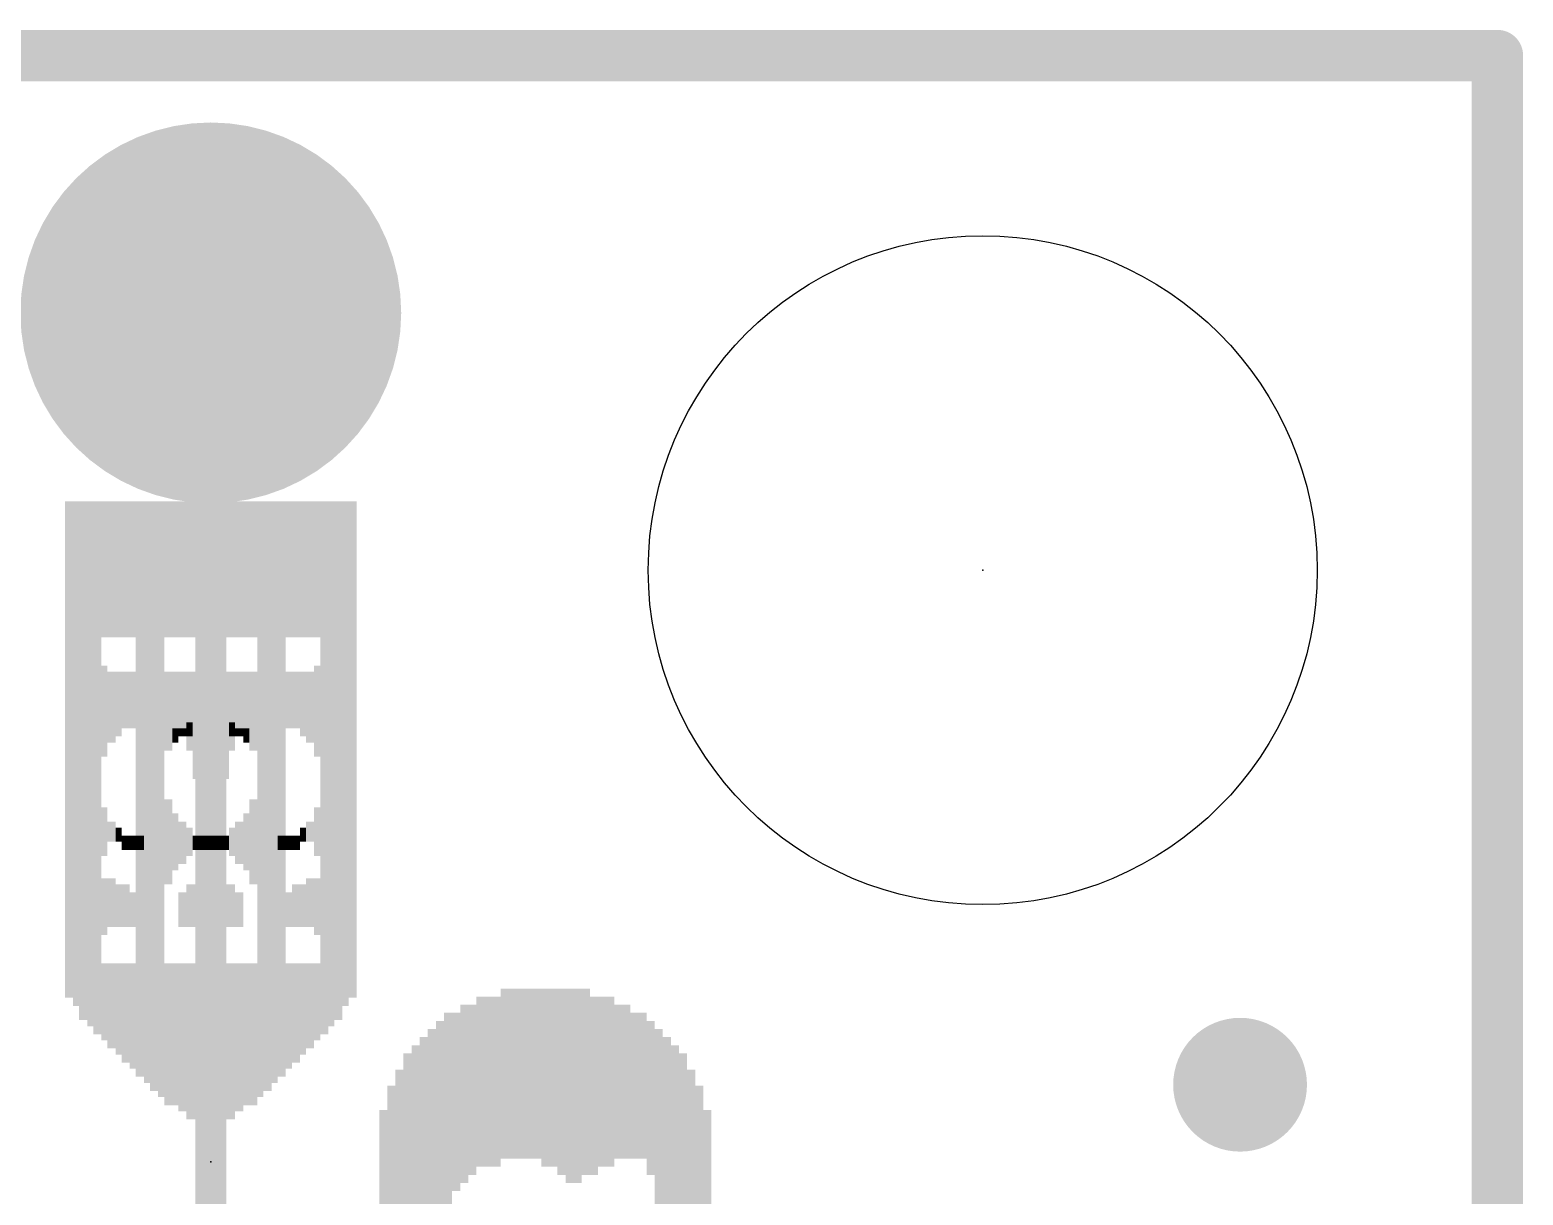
# Model space of a CAD drawing. Extents: x -12.7 to 30.6, y -10.2 to 25.5.
# Drawn here: x 23.24 to 30.61, y 19.77 to 25.53 of the extents above; entities that cross this region are included whole.
import ezdxf

# ---------------------------------------------------------------- set-up
doc = ezdxf.new("R2010")
doc.units = 0
for name, color, linetype in [('1', 12, 'CONTINUOUS'), ('16', 132, 'CONTINUOUS'), ('17', 110, 'CONTINUOUS'), ('18', 110, 'CONTINUOUS'), ('20', 53, 'CONTINUOUS'), ('21', 41, 'CONTINUOUS'), ('22', 40, 'CONTINUOUS'), ('23', 53, 'CONTINUOUS'), ('24', 53, 'CONTINUOUS')]:
    doc.layers.add(name, color=color, linetype=linetype)

# ---------------------------------------------------------------- blocks, each defined once
blk = doc.blocks.new('ROUNDP')
at = {"const_width": 0.5}
blk.add_lwpolyline([(0, -0.25, 1), (0, 0.25, 1), (0, -0.25)], format="xyb", dxfattribs=at)
blk = doc.blocks.new('RECT')
blk.add_solid([(-0.5, -0.5), (0.5, -0.5), (-0.5, 0.5), (0.5, 0.5)])
blk = doc.blocks.new('ROUNDV')
at = {"const_width": 0.5}
blk.add_lwpolyline([(0, -0.25, 1), (0, 0.25, 1), (0, -0.25)], format="xyb", dxfattribs=at)

msp = doc.modelspace()

# ---------------------------------------------------------------- linework, layer by layer
at = {"layer": '1'}
for points, const_width in [([(0, 25.4), (30.48, 25.4)], 0.254), ([(30.48, 25.4), (30.48, 0)], 0.254), ([(24.13, 24.13), (24.13, 16.51)], 0.1524)]:
    msp.add_lwpolyline(points, dxfattribs=dict(at, const_width=const_width))
for points, const_width in [([(30.5435, 25.4, 1), (30.4165, 25.4)], 0.127), ([(30.48, 25.3365, 1), (30.48, 25.4635)], 0.127), ([(24.1681, 24.13, 1), (24.0919, 24.13)], 0.0762)]:
    msp.add_lwpolyline(points, format="xyb", dxfattribs=dict(at, const_width=const_width))
at = {"layer": '16', "const_width": 0.254}
for points in [[(0, 25.4), (30.48, 25.4)], [(30.48, 25.4), (30.48, 0)]]:
    msp.add_lwpolyline(points, dxfattribs=at)
at = {"layer": '16', "const_width": 0.127}
for points in [[(30.5435, 25.4, 1), (30.4165, 25.4)], [(30.48, 25.3365, 1), (30.48, 25.4635)]]:
    msp.add_lwpolyline(points, format="xyb", dxfattribs=at)
at = {"layer": '20', "const_width": 0.2032}
for points in [[(0, 25.4), (30.48, 25.4)], [(30.48, 25.4), (30.48, 0)]]:
    msp.add_lwpolyline(points, dxfattribs=at)
at = {"layer": '20', "const_width": 0.1016}
for points in [[(30.5308, 25.4, 1), (30.4292, 25.4)], [(30.48, 25.3492, 1), (30.48, 25.4508)]]:
    msp.add_lwpolyline(points, format="xyb", dxfattribs=at)
at = {"layer": '20'}
msp.add_circle((27.94, 22.86), 1.651, dxfattribs=at)
at = {"layer": '23'}
for p in [(27.94, 22.86), (24.13, 19.939)]:
    msp.add_point(p, dxfattribs=at)
at = {"layer": '24'}
msp.add_point((24.13, 19.939), dxfattribs=at)

# ---------------------------------------------------------------- block references
at = {"layer": '17', "xscale": 1.8796, "yscale": 1.8796, "rotation": 90}
msp.add_blockref('ROUNDP', (24.13, 24.13), dxfattribs=at)
msp.add_blockref('ROUNDP', (24.13, 24.13), dxfattribs=at)
at = {"layer": '18', "xscale": 0.6604, "yscale": 0.6604}
msp.add_blockref('ROUNDV', (29.21, 20.32), dxfattribs=at)
msp.add_blockref('ROUNDV', (29.21, 20.32), dxfattribs=at)
at = {"layer": '21', "rotation": 90}
for p, xscale, yscale in [((23.43, 21.974), 2.45, 0.04), ((23.465, 21.954), 2.49, 0.03), ((23.5, 21.919), 2.56, 0.04), ((23.535, 21.904), 2.59, 0.03), ((23.57, 22.989), 0.42, 0.04), ((23.605, 23.004), 0.39, 0.03), ((23.64, 23.004), 0.39, 0.04), ((23.675, 23.004), 0.39, 0.03), ((23.71, 23.004), 0.39, 0.04), ((23.745, 22.989), 0.42, 0.03), ((23.78, 21.779), 2.84, 0.04), ((23.815, 21.764), 2.87, 0.03), ((23.85, 21.744), 2.91, 0.04), ((23.885, 21.729), 2.94, 0.03), ((23.92, 23.004), 0.39, 0.04), ((23.955, 23.004), 0.39, 0.03), ((23.99, 23.004), 0.39, 0.04), ((24.025, 23.004), 0.39, 0.03), ((24.06, 22.884), 0.63, 0.04), ((24.095, 22.864), 0.67, 0.03), ((24.13, 22.864), 0.67, 0.04), ((24.165, 22.864), 0.67, 0.03), ((24.2, 22.864), 0.67, 0.04), ((24.235, 22.864), 0.67, 0.03), ((24.27, 22.864), 0.67, 0.04), ((24.305, 22.864), 0.67, 0.03), ((24.34, 22.864), 0.67, 0.04), ((24.375, 22.864), 0.67, 0.03), ((24.41, 22.864), 0.67, 0.04), ((24.445, 22.864), 0.67, 0.03), ((24.48, 22.864), 0.67, 0.04), ((24.515, 22.864), 0.67, 0.03), ((24.55, 22.864), 0.67, 0.04), ((24.585, 22.864), 0.67, 0.03), ((24.62, 22.864), 0.67, 0.04), ((24.655, 22.864), 0.67, 0.03), ((24.69, 21.884), 2.63, 0.04), ((24.725, 21.904), 2.59, 0.03), ((24.76, 21.919), 2.56, 0.04), ((24.795, 21.954), 2.49, 0.03), ((24.83, 21.974), 2.45, 0.04), ((24.06, 22.199), 0.32, 0.04), ((24.095, 22.184), 0.35, 0.03), ((24.13, 22.044), 0.63, 0.04), ((24.165, 22.059), 0.6, 0.03), ((24.2, 22.094), 0.53, 0.04), ((24.235, 22.164), 0.39, 0.03), ((24.27, 22.199), 0.32, 0.04), ((24.305, 22.219), 0.28, 0.03), ((24.34, 22.219), 0.28, 0.04), ((24.375, 22.219), 0.28, 0.03), ((24.41, 22.219), 0.28, 0.04), ((24.445, 22.219), 0.28, 0.03), ((24.48, 22.219), 0.28, 0.04), ((24.515, 22.219), 0.28, 0.03), ((24.55, 22.219), 0.28, 0.04), ((24.585, 22.199), 0.32, 0.03), ((24.62, 22.184), 0.35, 0.04), ((24.655, 22.164), 0.45, 0.03), ((23.92, 22.039), 0.14, 0.04), ((23.955, 22.044), 0.07, 0.03), ((23.99, 22.059), 0.04, 0.04), ((24.025, 22.074), 0.07, 0.03), ((24.095, 21.814), 0.17, 0.03), ((24.41, 21.674), 0.45, 0.04), ((24.445, 21.794), 0.21, 0.03), ((24.48, 21.814), 0.17, 0.04), ((24.375, 21.639), 0.46, 0.03), ((23.92, 21.499), 0.38, 0.04), ((24.34, 21.589), 0.28, 0.04), ((24.655, 21.569), 0.24, 0.03), ((23.955, 21.499), 0.24, 0.03), ((24.27, 21.549), 0.14, 0.04), ((24.305, 21.569), 0.18, 0.03), ((24.62, 21.569), 0.1, 0.04), ((23.99, 21.499), 0.18, 0.04), ((24.025, 21.519), 0.14, 0.03), ((24.06, 21.514), 0.07, 0.04), ((24.095, 21.514), 0.07, 0.03), ((24.13, 21.514), 0.07, 0.04), ((24.165, 21.514), 0.07, 0.03), ((24.2, 21.514), 0.07, 0.04), ((24.235, 21.534), 0.11, 0.03), ((24.445, 21.519), 0.14, 0.03), ((24.48, 21.514), 0.07, 0.04), ((24.515, 21.514), 0.07, 0.03), ((24.55, 21.514), 0.07, 0.04), ((24.585, 21.554), 0.07, 0.03), ((24.13, 21.204), 0.21, 0.04), ((24.165, 21.204), 0.21, 0.03), ((24.2, 21.204), 0.21, 0.04), ((24.235, 21.204), 0.21, 0.03), ((24.55, 21.204), 0.21, 0.04), ((24.585, 21.204), 0.21, 0.03), ((24.62, 21.219), 0.24, 0.04), ((24.655, 21.199), 0.28, 0.03), ((24.095, 21.184), 0.17, 0.03), ((24.27, 21.184), 0.17, 0.04), ((24.48, 21.184), 0.17, 0.04), ((24.515, 21.184), 0.17, 0.03), ((23.57, 20.729), 0.32, 0.04), ((23.745, 20.644), 0.49, 0.03), ((23.92, 20.569), 0.7, 0.04), ((23.955, 20.569), 0.7, 0.03), ((23.99, 20.554), 0.73, 0.04), ((24.025, 20.534), 0.77, 0.03), ((24.06, 20.534), 0.77, 0.04), ((24.095, 20.534), 0.77, 0.03), ((24.13, 20.534), 0.77, 0.04), ((24.165, 20.534), 0.77, 0.03), ((24.2, 20.534), 0.77, 0.04), ((24.235, 20.534), 0.77, 0.03), ((24.27, 20.554), 0.73, 0.04), ((24.305, 20.569), 0.7, 0.03), ((24.34, 20.569), 0.7, 0.04), ((24.375, 20.589), 0.66, 0.03), ((24.41, 20.604), 0.63, 0.04), ((24.445, 20.624), 0.59, 0.03), ((24.48, 20.639), 0.56, 0.04), ((24.515, 20.659), 0.52, 0.03), ((24.55, 20.674), 0.49, 0.04), ((24.585, 20.694), 0.45, 0.03), ((24.62, 20.709), 0.42, 0.04), ((24.655, 20.729), 0.38, 0.03), ((23.605, 20.694), 0.31, 0.03), ((23.64, 20.674), 0.35, 0.04), ((23.675, 20.659), 0.38, 0.03), ((23.71, 20.639), 0.42, 0.04), ((25.581, 20.375), 0.84, 0.04), ((25.621, 20.375), 0.84, 0.04), ((25.661, 20.375), 0.84, 0.04), ((25.701, 20.375), 0.84, 0.04), ((25.741, 20.375), 0.84, 0.04), ((25.781, 20.355), 0.88, 0.04), ((25.821, 20.355), 0.88, 0.04), ((25.861, 20.335), 0.92, 0.04), ((25.901, 20.315), 0.96, 0.04), ((25.941, 20.315), 0.96, 0.04), ((25.981, 20.335), 0.92, 0.04), ((25.381, 20.275), 0.88, 0.04), ((25.421, 20.295), 0.84, 0.04), ((25.461, 20.335), 0.84, 0.04), ((25.501, 20.335), 0.84, 0.04), ((25.541, 20.335), 0.84, 0.04), ((26.021, 20.315), 0.88, 0.04), ((26.061, 20.335), 0.84, 0.04), ((26.101, 20.335), 0.84, 0.04), ((26.141, 20.335), 0.76, 0.04), ((26.181, 20.335), 0.76, 0.04), ((25.301, 20.195), 0.96, 0.04), ((25.341, 20.235), 0.88, 0.04), ((26.221, 20.315), 0.72, 0.04), ((26.261, 20.315), 0.72, 0.04), ((25.221, 18.375), 4.44, 0.04), ((25.261, 19.775), 1.72, 0.04), ((26.301, 20.255), 0.76, 0.04), ((26.341, 18.375), 4.44, 0.04), ((25.141, 18.375), 4.28, 0.04), ((25.181, 18.375), 4.36, 0.04), ((26.381, 18.375), 4.36, 0.04), ((26.421, 18.375), 4.28, 0.04), ((25.101, 18.375), 4.2, 0.04), ((26.461, 18.375), 4.2, 0.04), ((25.061, 18.375), 4.04, 0.04), ((26.501, 18.375), 4.04, 0.04), ((25.021, 18.375), 3.88, 0.04), ((26.541, 18.375), 3.88, 0.04), ((24.981, 18.375), 3.64, 0.04), ((26.581, 18.375), 3.64, 0.04)]:
    msp.add_blockref('RECT', p, dxfattribs=dict(at, xscale=xscale, yscale=yscale))
at = {"layer": '22', "rotation": 90}
for p, xscale, yscale in [((23.43, 21.974), 2.45, 0.04), ((23.465, 21.954), 2.49, 0.03), ((23.5, 21.919), 2.56, 0.04), ((23.535, 21.904), 2.59, 0.03), ((23.57, 21.884), 2.63, 0.04), ((23.605, 22.864), 0.67, 0.03), ((23.64, 22.864), 0.67, 0.04), ((23.675, 22.864), 0.67, 0.03), ((23.71, 22.864), 0.67, 0.04), ((23.745, 22.864), 0.67, 0.03), ((23.78, 22.864), 0.67, 0.04), ((23.815, 22.864), 0.67, 0.03), ((23.85, 22.864), 0.67, 0.04), ((23.885, 22.864), 0.67, 0.03), ((23.92, 22.864), 0.67, 0.04), ((23.955, 22.864), 0.67, 0.03), ((23.99, 22.864), 0.67, 0.04), ((24.025, 22.864), 0.67, 0.03), ((24.06, 22.864), 0.67, 0.04), ((24.095, 22.864), 0.67, 0.03), ((24.13, 22.864), 0.67, 0.04), ((24.165, 22.864), 0.67, 0.03), ((24.2, 22.884), 0.63, 0.04), ((24.235, 23.004), 0.39, 0.03), ((24.27, 23.004), 0.39, 0.04), ((24.305, 23.004), 0.39, 0.03), ((24.34, 23.004), 0.39, 0.04), ((24.375, 21.729), 2.94, 0.03), ((24.41, 21.744), 2.91, 0.04), ((24.445, 21.764), 2.87, 0.03), ((24.48, 21.779), 2.84, 0.04), ((24.515, 22.989), 0.42, 0.03), ((24.55, 23.004), 0.39, 0.04), ((24.585, 23.004), 0.39, 0.03), ((24.62, 23.004), 0.39, 0.04), ((24.655, 23.004), 0.39, 0.03), ((24.69, 22.989), 0.42, 0.04), ((24.725, 21.904), 2.59, 0.03), ((24.76, 21.919), 2.56, 0.04), ((24.795, 21.954), 2.49, 0.03), ((24.83, 21.974), 2.45, 0.04), ((23.605, 22.164), 0.45, 0.03), ((23.64, 22.184), 0.35, 0.04), ((23.675, 22.199), 0.32, 0.03), ((23.71, 22.219), 0.28, 0.04), ((23.745, 22.219), 0.28, 0.03), ((23.78, 22.219), 0.28, 0.04), ((23.815, 22.219), 0.28, 0.03), ((23.85, 22.219), 0.28, 0.04), ((23.885, 22.219), 0.28, 0.03), ((23.92, 22.219), 0.28, 0.04), ((23.955, 22.219), 0.28, 0.03), ((23.99, 22.199), 0.32, 0.04), ((24.025, 22.164), 0.39, 0.03), ((24.06, 22.094), 0.53, 0.04), ((24.095, 22.059), 0.6, 0.03), ((24.13, 22.044), 0.63, 0.04), ((24.165, 22.184), 0.35, 0.03), ((24.2, 22.199), 0.32, 0.04), ((24.235, 22.074), 0.07, 0.03), ((24.27, 22.059), 0.04, 0.04), ((24.305, 22.044), 0.07, 0.03), ((24.34, 22.039), 0.14, 0.04), ((23.78, 21.814), 0.17, 0.04), ((23.815, 21.794), 0.21, 0.03), ((23.85, 21.674), 0.45, 0.04), ((24.165, 21.814), 0.17, 0.03), ((23.885, 21.639), 0.46, 0.03), ((23.605, 21.569), 0.24, 0.03), ((23.92, 21.589), 0.28, 0.04), ((24.34, 21.499), 0.38, 0.04), ((23.64, 21.569), 0.1, 0.04), ((23.955, 21.569), 0.18, 0.03), ((23.99, 21.549), 0.14, 0.04), ((24.305, 21.499), 0.24, 0.03), ((23.675, 21.554), 0.07, 0.03), ((23.71, 21.514), 0.07, 0.04), ((23.745, 21.514), 0.07, 0.03), ((23.78, 21.514), 0.07, 0.04), ((23.815, 21.519), 0.14, 0.03), ((24.025, 21.534), 0.11, 0.03), ((24.06, 21.514), 0.07, 0.04), ((24.095, 21.514), 0.07, 0.03), ((24.13, 21.514), 0.07, 0.04), ((24.165, 21.514), 0.07, 0.03), ((24.2, 21.514), 0.07, 0.04), ((24.235, 21.519), 0.14, 0.03), ((24.27, 21.499), 0.18, 0.04), ((23.605, 21.199), 0.28, 0.03), ((23.64, 21.219), 0.24, 0.04), ((23.675, 21.204), 0.21, 0.03), ((23.71, 21.204), 0.21, 0.04), ((24.025, 21.204), 0.21, 0.03), ((24.06, 21.204), 0.21, 0.04), ((24.095, 21.204), 0.21, 0.03), ((24.13, 21.204), 0.21, 0.04), ((23.745, 21.184), 0.17, 0.03), ((23.78, 21.184), 0.17, 0.04), ((23.99, 21.184), 0.17, 0.04), ((24.165, 21.184), 0.17, 0.03), ((23.605, 20.729), 0.38, 0.03), ((23.64, 20.709), 0.42, 0.04), ((23.675, 20.694), 0.45, 0.03), ((23.71, 20.674), 0.49, 0.04), ((23.745, 20.659), 0.52, 0.03), ((23.78, 20.639), 0.56, 0.04), ((23.815, 20.624), 0.59, 0.03), ((23.85, 20.604), 0.63, 0.04), ((23.885, 20.589), 0.66, 0.03), ((23.92, 20.569), 0.7, 0.04), ((23.955, 20.569), 0.7, 0.03), ((23.99, 20.554), 0.73, 0.04), ((24.025, 20.534), 0.77, 0.03), ((24.06, 20.534), 0.77, 0.04), ((24.095, 20.534), 0.77, 0.03), ((24.13, 20.534), 0.77, 0.04), ((24.165, 20.534), 0.77, 0.03), ((24.2, 20.534), 0.77, 0.04), ((24.235, 20.534), 0.77, 0.03), ((24.27, 20.554), 0.73, 0.04), ((24.305, 20.569), 0.7, 0.03), ((24.34, 20.569), 0.7, 0.04), ((24.515, 20.644), 0.49, 0.03), ((24.69, 20.729), 0.32, 0.04), ((24.55, 20.639), 0.42, 0.04), ((24.585, 20.659), 0.38, 0.03), ((24.62, 20.674), 0.35, 0.04), ((24.655, 20.694), 0.31, 0.03)]:
    msp.add_blockref('RECT', p, dxfattribs=dict(at, xscale=xscale, yscale=yscale))

doc.saveas('drawing.dxf')
